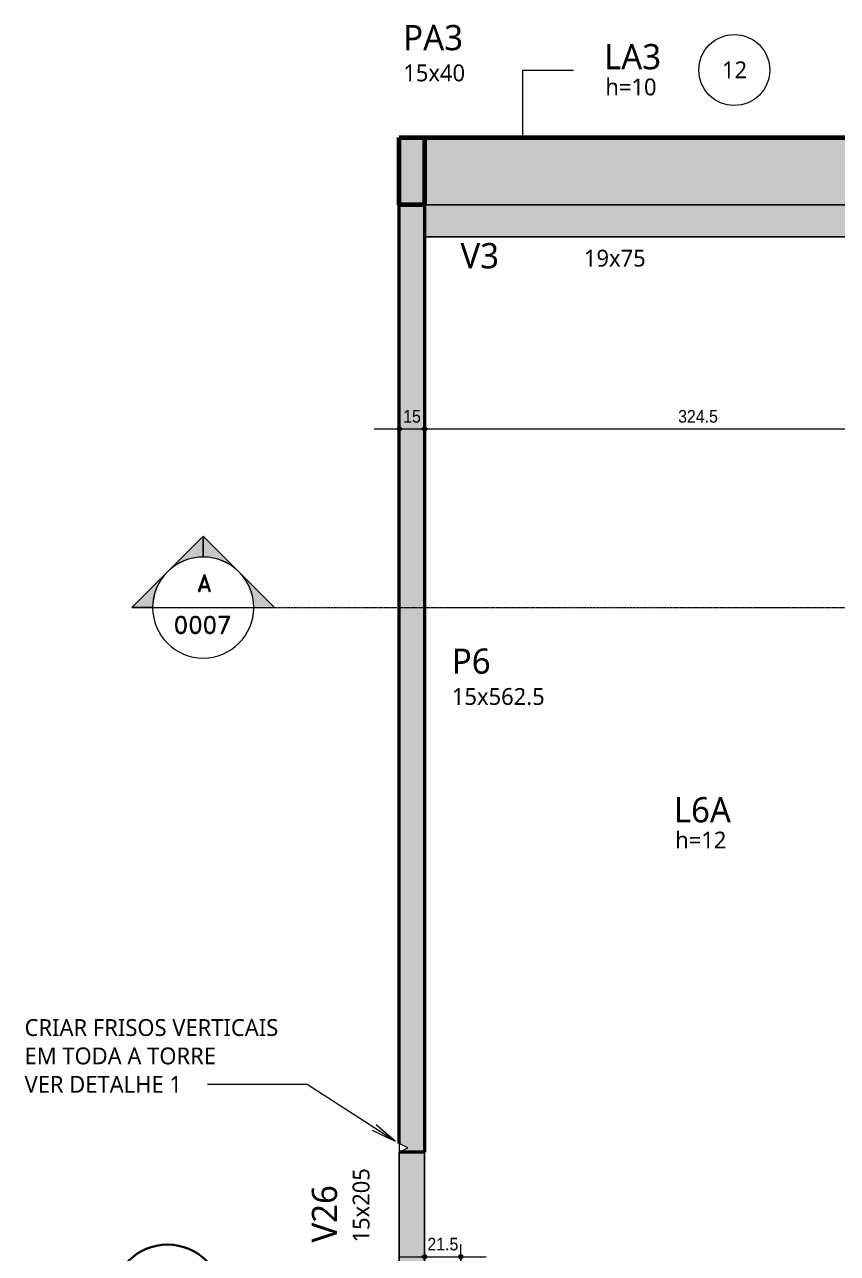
# Model space of a CAD drawing. Header units: centimetres. Extents: x -1981 to 73905, y -3196 to 88043.
# Drawn here: x -1981 to -1499, y -89 to 641 of the extents above; entities that cross this region are included whole.
import ezdxf

# ---------------------------------------------------------------- set-up
doc = ezdxf.new("R2010")
doc.units = ezdxf.units.CM
doc.linetypes.add('Centro de 6 mm', pattern=[1.32, 0.6, -0.24, 0.24, -0.24])
for name, color, linetype, lineweight in [('A-ANNO-DIMS', 7, 'Continuous', 9), ('A-ANNO-DIMS-50', 7, 'Continuous', 9), ('A-FLOR', 7, 'Continuous', 25), ('A-FLOR-IDEN', 7, 'Continuous', 9), ('G-ANNO-SYMB', 7, 'Continuous', 9), ('G-ANNO-TEXT', 7, 'Continuous', 9), ('S-BEAM', 7, 'Continuous', 25), ('S-BEAM-IDEN', 7, 'Continuous', 9), ('S-COLS', 7, 'Continuous', 25), ('S-COLS-IDEN', 7, 'Continuous', 9), ('S-GRID-IDEN', 7, 'Continuous', 9)]:
    doc.layers.add(name, color=color, linetype=linetype, lineweight=lineweight)
doc.layers.add('A-DETL', color=7, linetype='Continuous', lineweight=18, true_color=0x00a600)
doc.styles.add('Arial_1', font='arial.ttf', dxfattribs={"width": 0.9, "height": 7.5})
doc.styles.add('Gadugi', font='gadugi.ttf', dxfattribs={"height": 15})
doc.styles.add('Gadugi_1', font='gadugi.ttf', dxfattribs={"height": 10})
doc.styles.add('RomanD', font='romand__.ttf', dxfattribs={"height": 10})
doc.dimstyles.new('PED_1_5mm_ESQ', dxfattribs={"dimscale": 30.48, "dimtxt": 7.651945, "dimasz": 0.328084, "dimexe": 0.246063, "dimexo": 0.246063, "dimgap": 0.049213, "dimtad": 1, "dimdec": 1, "dimrnd": 0.5, "dimdsep": 46, "dimtxsty": 'Arial_1', "dimblk1": 'DOTSMALL', "dimblk2": 'DOTSMALL', "dimsah": 1, "dimcen": 0.09, "dimdle": 0.492126, "dimazin": 0, "dimtfac": 1, "dimtdec": 4, "dimtix": 1, "dimtmove": 0, "dimatfit": 3, "dimfxl": 1, "dimtvp": 1, "dimtolj": 1, "dimtzin": 0, "dimarcsym": 2})

# ---------------------------------------------------------------- blocks, each defined once
blk = doc.blocks.new('Corte - M_Cabeça do corte - Preenchida-2060824-PL G 001 - FORMA DO PAVIMENTO TIPO 2')
at = {"layer": 'G-ANNO-SYMB'}
h = blk.add_hatch(color=256, dxfattribs=at)
edge = h.paths.add_edge_path(flags=0)
edge.add_line((-0.6, 0.849), (-0.6, 0.6))
edge.add_arc((-0.6, 0), 0.6, 90, 135)
edge.add_line((-1.024, 0.424), (-0.6, 0.849))
h = blk.add_hatch(color=256, dxfattribs=at)
edge = h.paths.add_edge_path(flags=0)
edge.add_line((-0.6, 0.849), (-0.176, 0.424))
edge.add_arc((-0.6, 0), 0.6, 45, 90)
edge.add_line((-0.6, 0.6), (-0.6, 0.849))
h = blk.add_hatch(color=256, dxfattribs=at)
edge = h.paths.add_edge_path(flags=0)
edge.add_line((-1.449, 0), (-1.024, 0.424))
edge.add_arc((-0.6, 0), 0.6, 135, 180)
edge.add_line((-1.2, 0), (-1.449, 0))
h = blk.add_hatch(color=256, dxfattribs=at)
edge = h.paths.add_edge_path(flags=0)
edge.add_line((0.249, 0), (0, 0))
edge.add_arc((-0.6, 0), 0.6, 360, 405)
edge.add_line((-0.176, 0.424), (0.249, 0))
for p, q in [((-0.6, 0.849), (-1.449, 0)), ((-0.6, 0.849), (-1.024, 0.424)), ((-0.6, 0.849), (0.249, 0)), ((-0.6, 0.6), (-0.6, 0.849)), ((-0.6, 0.849), (-0.6, 0.6)), ((-0.176, 0.424), (-0.6, 0.849)), ((-1.024, 0.424), (-1.449, 0)), ((0.249, 0), (-0.176, 0.424)), ((-1.449, 0), (-1.2, 0)), ((0, 0), (0.249, 0)), ((-1.2, 0), (-1.449, 0)), ((0, 0), (0.249, 0))]:
    blk.add_line(p, q, dxfattribs=at)
for start, end in [(360, 180), (90, 135), (45, 90), (135, 180), (360, 45), (180, 360)]:
    blk.add_arc((-0.6, 0), 0.6, start, end, dxfattribs=at)
blk = doc.blocks.new('PED_TAG_LAJE_R03 - TÍTULO_ESPESSURA_REBAIXO _LADO_-2582900-PL G 001 - FORMA DO PAVIMENTO TIPO 2')
at = {"layer": 'A-FLOR-IDEN'}
blk.add_circle((1.073, 0), 0.421, dxfattribs=at)
blk = doc.blocks.new('Eixo - X1-2173051-PL G 001 - FORMA DO PAVIMENTO TIPO 2')
at = {"layer": 'S-GRID-IDEN', "color": 152, "lineweight": 35, "true_color": 0x0070c0}
blk.add_circle((0, 0), 0.65, dxfattribs=at)
blk = doc.blocks.new('DIMBLOCK1-PL G 001 - FORMA DO PAVIMENTO TIPO 2')
at = {"layer": 'A-ANNO-DIMS-50'}
h = blk.add_hatch(color=256, dxfattribs=at)
edge = h.paths.add_edge_path(flags=0)
edge.add_arc((-1758.86, 400.41), 1.25, 0, 360)
h = blk.add_hatch(color=256, dxfattribs=at)
edge = h.paths.add_edge_path(flags=0)
edge.add_arc((-1743.86, 400.41), 1.25, 0, 360)
for p, q in [((-1758.86, 394.68), (-1758.86, 407.91)), ((-1743.86, 394.68), (-1743.86, 407.91)), ((-1773.86, 400.41), (-1743.86, 400.41)), ((-1758.86, 400.41), (-1758.86, 394.68)), ((-1743.86, 400.41), (-1743.86, 394.68))]:
    blk.add_line(p, q, dxfattribs=at)
for centre in [(-1758.86, 400.41), (-1743.86, 400.41)]:
    blk.add_circle(centre, 1.25, dxfattribs=at)
at = {"layer": 'A-ANNO-DIMS-50', "color": 0, "insert": (-1756.54, 411.65), "char_height": 7.5, "width": 12.4315, "attachment_point": 1, "line_spacing_factor": 0.941778, "style": 'Arial_1'}
blk.add_mtext('15', dxfattribs=at)
blk = doc.blocks.new('_DotSmall')
at = {"color": 0, "linetype": 'ByBlock', "const_width": 0.5}
blk.add_lwpolyline([(-0.0625, 0, 1), (0.0625, 0, 1)], format="xyb", close=True, dxfattribs=at)
blk = doc.blocks.new('DIMBLOCK2-PL G 001 - FORMA DO PAVIMENTO TIPO 2')
at = {"layer": 'A-ANNO-DIMS-50'}
h = blk.add_hatch(color=256, dxfattribs=at)
edge = h.paths.add_edge_path(flags=0)
edge.add_arc((-1743.86, 400.41), 1.25, 0, 360)
h = blk.add_hatch(color=256, dxfattribs=at)
edge = h.paths.add_edge_path(flags=0)
edge.add_arc((-1419.36, 400.41), 1.25, 0, 360)
for p, q in [((-1743.86, 394.68), (-1743.86, 407.91)), ((-1419.36, 394.68), (-1419.36, 407.91)), ((-1743.86, 400.41), (-1419.36, 400.41)), ((-1743.86, 400.41), (-1743.86, 394.68)), ((-1419.36, 400.41), (-1419.36, 394.68))]:
    blk.add_line(p, q, dxfattribs=at)
for centre in [(-1743.86, 400.41), (-1419.36, 400.41)]:
    blk.add_circle(centre, 1.25, dxfattribs=at)
at = {"layer": 'A-ANNO-DIMS-50', "color": 0, "insert": (-1593.27, 411.65), "char_height": 7.5, "width": 27.9708, "attachment_point": 1, "line_spacing_factor": 0.941778, "style": 'Arial_1'}
blk.add_mtext('324.5', dxfattribs=at)
blk = doc.blocks.new('DIMBLOCK256-PL G 001 - FORMA DO PAVIMENTO TIPO 2')
at = {"layer": 'A-ANNO-DIMS-50'}
h = blk.add_hatch(color=256, dxfattribs=at)
edge = h.paths.add_edge_path(flags=0)
edge.add_arc((-1743.86, -91.15), 1.25, 0, 360)
h = blk.add_hatch(color=256, dxfattribs=at)
edge = h.paths.add_edge_path(flags=0)
edge.add_arc((-1722.36, -91.15), 1.25, 0, 360)
for p, q in [((-1743.86, -87.45), (-1743.86, -98.65)), ((-1743.86, -91.15), (-1743.86, -87.45)), ((-1722.36, -99.38), (-1722.36, -83.65)), ((-1758.86, -91.15), (-1707.36, -91.15)), ((-1722.36, -91.15), (-1722.36, -99.38))]:
    blk.add_line(p, q, dxfattribs=at)
for centre in [(-1743.86, -91.15), (-1722.36, -91.15)]:
    blk.add_circle(centre, 1.25, dxfattribs=at)
at = {"layer": 'A-ANNO-DIMS-50', "color": 0, "insert": (-1742.18, -79.91), "char_height": 7.5, "width": 21.7551, "attachment_point": 1, "line_spacing_factor": 0.941778, "style": 'Arial_1'}
blk.add_mtext('21.5', dxfattribs=at)

msp = doc.modelspace()

# ---------------------------------------------------------------- hatches: boundary and pattern name
at = {"layer": 'A-FLOR', "true_color": 0xffffcc}
msp.add_hatch(color=7, dxfattribs=at).paths.add_polyline_path([(-1400.36, 533.55), (-1400.36, 573.55), (-1743.86, 573.55), (-1743.86, 533.55), (-1436.11, 533.55)], flags=0)
at = {"layer": 'S-BEAM', "true_color": 0xffffcc}
msp.add_hatch(color=7, dxfattribs=at).paths.add_polyline_path([(-1497.43, 514.55), (-1436.11, 514.55), (-1436.11, 533.55), (-1743.86, 533.55), (-1743.86, 514.55)], flags=0)
at = {"layer": 'S-BEAM', "true_color": 0xe6b8b7}
msp.add_hatch(color=9, dxfattribs=at).paths.add_polyline_path([(-1743.86, -94.95), (-1743.86, -29.08), (-1758.86, -29.08), (-1758.86, -94.95)], flags=0)
at = {"layer": 'S-COLS', "true_color": 0x808080}
for points in [[(-1743.86, 533.55), (-1743.86, 573.55), (-1758.86, 573.55), (-1758.86, 533.55)], [(-1743.86, -28.98), (-1743.86, 533.55), (-1758.86, 533.55), (-1758.86, -23.98), (-1753.86, -26.48), (-1758.86, -28.98), (-1753.86, -28.98)]]:
    msp.add_hatch(color=8, dxfattribs=at).paths.add_polyline_path(points, flags=0)

# ---------------------------------------------------------------- linework, layer by layer
at = {"layer": 'A-DETL', "color": 7}
for p, q in [((-1685.51, 573.55), (-1685.51, 613.55)), ((-1685.51, 613.55), (-1655.51, 613.55)), ((-1758.86, -23.98), (-1758.86, -28.98)), ((-1753.86, -26.48), (-1758.86, -23.98)), ((-1758.86, -28.98), (-1753.86, -26.48))]:
    msp.add_line(p, q, dxfattribs=at)
at = {"layer": 'A-FLOR', "color": 190, "lineweight": 70, "true_color": 0x8000ff}
msp.add_line((-1743.86, 573.55), (-1400.36, 573.55), dxfattribs=at)
at = {"layer": 'A-FLOR'}
msp.add_line((-1743.86, -29.08), (-1743.86, -28.98), dxfattribs=at)
at = {"layer": 'G-ANNO-SYMB'}
msp.add_line((-1905.31, 294.37), (-1845.31, 294.37), dxfattribs=at)
at = {"layer": 'G-ANNO-SYMB', "linetype": 'Centro de 6 mm'}
msp.add_line((-1845.31, 294.37), (1425.26, 294.37), dxfattribs=at)
at = {"layer": 'G-ANNO-TEXT', "color": 1, "true_color": 0xff0000}
for p, q in [((-1813.61, 11.23), (-1872.8, 11.23)), ((-1761.09, -22.64), (-1813.61, 11.23)), ((-1761.09, -22.64), (-1772.62, -12.85)), ((-1761.09, -22.64), (-1774.77, -16.17))]:
    msp.add_line(p, q, dxfattribs=at)
at = {"layer": 'S-BEAM'}
for p, q in [((-1743.86, 533.55), (-1436.11, 533.55)), ((-1743.86, 514.55), (-1436.11, 514.55)), ((-1758.86, -29.08), (-1743.86, -29.08)), ((-1758.86, -94.95), (-1758.86, -29.08)), ((-1743.86, -94.95), (-1743.86, -29.08))]:
    msp.add_line(p, q, dxfattribs=at)
at = {"layer": 'S-COLS', "color": 190, "lineweight": 70, "true_color": 0x8000ff}
for p, q in [((-1758.86, 533.55), (-1758.86, 573.55)), ((-1758.86, 573.55), (-1743.86, 573.55)), ((-1743.86, 573.55), (-1743.86, 533.55)), ((-1743.86, 533.55), (-1758.86, 533.55))]:
    msp.add_line(p, q, dxfattribs=at)
at = {"layer": 'S-COLS', "lineweight": 50}
for p, q in [((-1758.86, -23.98), (-1758.86, 533.55)), ((-1758.86, 533.55), (-1743.86, 533.55)), ((-1743.86, 533.55), (-1743.86, -28.98)), ((-1743.86, -28.98), (-1758.86, -28.98))]:
    msp.add_line(p, q, dxfattribs=at)

# ---------------------------------------------------------------- block references
at = {"layer": 'A-FLOR-IDEN', "xscale": 49.99999999999998, "yscale": 49.99999999999998, "zscale": 49.99999999999998}
msp.add_blockref('PED_TAG_LAJE_R03 - TÍTULO_ESPESSURA_REBAIXO _LADO_-2582900-PL G 001 - FORMA DO PAVIMENTO TIPO 2', (-1613.58, 613.59), dxfattribs=at)
at = {"layer": 'G-ANNO-SYMB', "xscale": 49.99999999999998, "yscale": 49.99999999999998, "zscale": 49.99999999999998}
msp.add_blockref('Corte - M_Cabeça do corte - Preenchida-2060824-PL G 001 - FORMA DO PAVIMENTO TIPO 2', (-1845.31, 294.37), dxfattribs=at)
at = {"layer": 'S-GRID-IDEN', "color": 152, "true_color": 0x0070c0, "xscale": 49.99999999999998, "yscale": 49.99999999999998, "zscale": 49.99999999999998, "rotation": 89.99999999999982}
msp.add_blockref('Eixo - X1-2173051-PL G 001 - FORMA DO PAVIMENTO TIPO 2', (-1896.48, -116.45), dxfattribs=at)

# ---------------------------------------------------------------- texts
at = {"layer": 'A-FLOR-IDEN', "attachment_point": 1}
for s, insert, char_height, width, style in [('LA3', (-1637.29, 629.03), 15, 42.4894, 'Gadugi'), ('12', (-1567.22, 618.7), 10, 18.4388, 'Gadugi_1'), ('h=10', (-1636.51, 608.55), 10, 39.6835, 'Gadugi_1'), ('L6A', (-1595.82, 181.77), 15, 42.4894, 'Gadugi'), ('h=12', (-1595.04, 161.29), 10, 39.6835, 'Gadugi_1')]:
    msp.add_mtext(s, dxfattribs=dict(at, insert=insert, char_height=char_height, width=width, style=style))
at = {"layer": 'G-ANNO-SYMB', "char_height": 10, "attachment_point": 1, "style": 'RomanD'}
for s, insert, width in [('A', (-1878.87, 313.99), 11.2236), ('0007', (-1892.77, 289.04), 44.8945)]:
    msp.add_mtext(s, dxfattribs=dict(at, insert=insert, width=width))
at = {"layer": 'G-ANNO-TEXT', "color": 1, "true_color": 0xff0000, "char_height": 10, "attachment_point": 1, "style": 'Gadugi_1'}
for s, insert, width in [('CRIAR FRISOS VERTICAIS', (-1981.36, 49.96), 190.8016), ('EM TODA A TORRE', (-1981.36, 33.1), 147.1097), ('VER DETALHE 1', (-1981.36, 16.23), 119.4514)]:
    msp.add_mtext(s, dxfattribs=dict(at, insert=insert, width=width))
at = {"layer": 'S-BEAM-IDEN', "attachment_point": 1}
for s, insert, char_height, width, style in [('V3', (-1722.53, 510.82), 15, 30.0633, 'Gadugi'), ('19x75', (-1649.23, 506.89), 10, 44.8945, 'Gadugi_1')]:
    msp.add_mtext(s, dxfattribs=dict(at, insert=insert, char_height=char_height, width=width, style=style))
at = {"layer": 'S-BEAM-IDEN', "attachment_point": 1, "rotation": 90}
for s, insert, char_height, width, style in [('15x205', (-1786.57, -82.7), 10, 54.1139, 'Gadugi_1'), ('V26', (-1810.79, -82.7), 15, 44.0928, 'Gadugi')]:
    msp.add_mtext(s, dxfattribs=dict(at, insert=insert, char_height=char_height, width=width, style=style))
at = {"layer": 'S-COLS-IDEN', "attachment_point": 1}
for s, insert, char_height, width, style in [('PA3', (-1756.49, 640.36), 15, 44.8945, 'Gadugi'), ('15x40', (-1756.49, 616.87), 10, 44.8945, 'Gadugi_1'), ('P6', (-1727.62, 270.05), 15, 28.4599, 'Gadugi'), ('15x562.5', (-1727.62, 246.56), 10, 66.9409, 'Gadugi_1')]:
    msp.add_mtext(s, dxfattribs=dict(at, insert=insert, char_height=char_height, width=width, style=style))

# ---------------------------------------------------------------- dimensions: what is measured, and where the dimension line sits
at = {"layer": 'A-ANNO-DIMS'}
for base, p1, p2, override, picture, middle in [((-1743.86, 400.41), (-1758.86, 402.18), (-1743.86, 402.18), {"dimpost": '<>', "dimfxl": 15}, 'DIMBLOCK1-PL G 001 - FORMA DO PAVIMENTO TIPO 2', (-1751.36, 405.74)), ((-1419.36, 400.41), (-1743.86, 402.18), (-1419.36, 402.18), {"dimpost": '<>', "dimfxl": 324.495671}, 'DIMBLOCK2-PL G 001 - FORMA DO PAVIMENTO TIPO 2', (-1581.61, 405.74)), ((-1722.36, -91.15), (-1743.86, -94.95), (-1722.36, -106.88), {"dimpost": '<>', "dimfxl": 24.585028}, 'DIMBLOCK256-PL G 001 - FORMA DO PAVIMENTO TIPO 2', (-1733.11, -85.82))]:
    dim = msp.add_linear_dim(base=base, p1=p1, p2=p2, dimstyle='PED_1_5mm_ESQ', override=override, dxfattribs=at)
    dim.commit()
    dim.dimension.update_dxf_attribs({"geometry": picture, "text_midpoint": middle})

doc.saveas('drawing.dxf')
